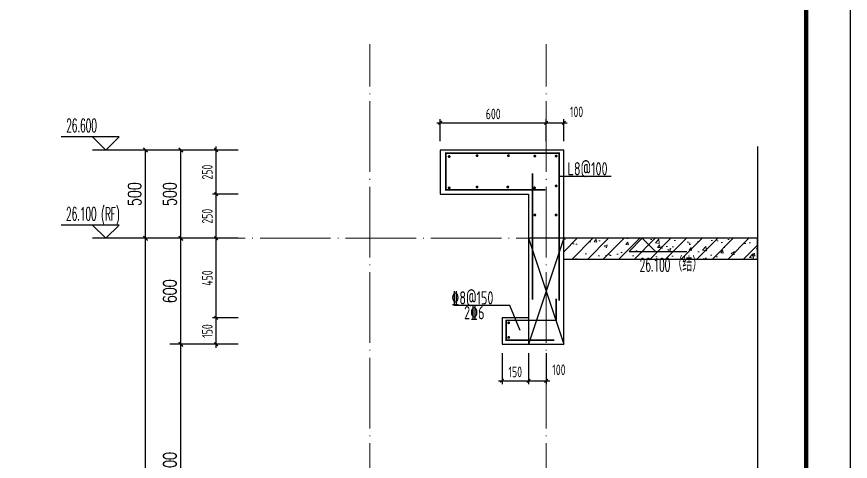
# Model space of a CAD drawing. Extents: x -1712635 to -854203, y -534641 to -21985.
# Drawn here: x -929001 to -924277, y -147753 to -145236 of the extents above; entities that cross this region are included whole.
import ezdxf

# ---------------------------------------------------------------- set-up
doc = ezdxf.new("R2010")
doc.units = 0
doc.header["$LTSCALE"] = 1000
doc.linetypes.add('DOTE', pattern=[2.42, 2, -0.2, 0.02, -0.2])
doc.layers.get('0').update_dxf_attribs({"linetype": 'CONTINUOUS'})
doc.layers.get('Defpoints').update_dxf_attribs({"linetype": 'CONTINUOUS'})
for name, color, linetype in [('DIM', 2, 'CONTINUOUS'), ('DIM_ELEV', 3, 'CONTINUOUS'), ('DIM_SYMB', 3, 'CONTINUOUS'), ('PUB_DIM', 3, 'CONTINUOUS'), ('PUB_TEXT', 2, 'CONTINUOUS'), ('REIN', 6, 'CONTINUOUS'), ('S-大样-砼线', 7, 'CONTINUOUS'), ('S-引出线', 40, 'CONTINUOUS'), ('TEXT', 2, 'CONTINUOUS'), ('WALL', 2, 'CONTINUOUS'), ('yichutu', 7, 'CONTINUOUS')]:
    doc.layers.add(name, color=color, linetype=linetype)
for name, color, linetype, lineweight in [('DOTE', 19, 'DOTE', 9), ('PUB_HATCH', 8, 'CONTINUOUS', 9), ('图框', 9, 'CONTINUOUS', 18)]:
    doc.layers.add(name, color=color, linetype=linetype, lineweight=lineweight)
doc.styles.add('_TCH_DIM', font='SIMPLEX.shx', dxfattribs={"width": 0.7, "bigfont": 'GBCBIG.shx'})
doc.styles.add('_TCH_DIM_T3', font='SIMPLEX', dxfattribs={"width": 0.705882, "bigfont": 'GBCBIG'})
doc.styles.add('TSSD_DIMENSION', font='Tssdeng.shx', dxfattribs={"width": 0.7, "bigfont": 'tssdchn.shx'})
doc.styles.add('TSSD_REIN', font='tssdeng.shx', dxfattribs={"width": 0.7, "height": 300, "bigfont": 'tssdchn.shx'})
doc.dimstyles.new('_TCH_ARCH&&25', dxfattribs={"dimtxt": 74.375, "dimasz": 25, "dimexe": 62.5, "dimexo": 75, "dimgap": 25, "dimtad": 1, "dimdec": 0, "dimzin": 0, "dimdsep": 46, "dimtxsty": '_TCH_DIM_T3', "dimblk": 'ARCHTICK', "dimcen": 0.09, "dimclrt": 7, "dimazin": 0, "dimtfac": 1, "dimtdec": 0, "dimtix": 1, "dimtmove": 2, "dimatfit": 3, "dimldrblk": 'ARCHTICK', "dimfxl": 0, "dimtolj": 1, "dimtzin": 0, "dimarcsym": 0})
doc.dimstyles.new('TSSD_20_20', dxfattribs={"dimtxt": 60, "dimasz": 20, "dimexe": 20, "dimexo": 50, "dimgap": 20, "dimtad": 1, "dimdec": 0, "dimzin": 0, "dimdsep": 46, "dimtxsty": 'TSSD_DIMENSION', "dimblk": 'ARCHTICK', "dimblk1": 'ARCHTICK', "dimblk2": 'ARCHTICK', "dimcen": 0, "dimdle": 20, "dimclrt": 7, "dimadec": 0, "dimazin": 0, "dimtfac": 1, "dimtdec": 0, "dimtix": 1, "dimtmove": 2, "dimatfit": 3, "dimfxl": 0, "dimtolj": 1, "dimtzin": 0, "dimarcsym": 0})

# ---------------------------------------------------------------- blocks, each defined once
blk = doc.blocks.new('GFDDDDRG')
at = {"layer": '图框'}
blk.add_lwpolyline([(923309.8, -107437), (923309.8, -159999.5), (893609.8, -159999.5), (893609.8, -107437)], close=True, dxfattribs=at)
blk.add_lwpolyline([(923309.8, -107437), (923309.8, -159999.5), (893609.8, -159999.5), (893609.8, -107437)], close=True, dxfattribs=at)
at = {"layer": '图框', "const_width": 50}
blk.add_lwpolyline([(894109.8, -159499.5), (922809.8, -159499.5), (922809.8, -108687), (894109.8, -108687)], close=True, dxfattribs=at)
blk = doc.blocks.new('yct-1051-594-26275-14850-25-1002.0')
at = {"layer": 'yichutu', "color": 7}
blk.add_lwpolyline([(0, 0), (0, 14850), (26275, 14850), (26275, 0)], close=True, dxfattribs=at)
blk = doc.blocks.new('_ArchTick')
at = {"color": 0, "const_width": 0.35}
blk.add_lwpolyline([(-0.5, -0.5), (0.5, 0.5)], dxfattribs=at)
blk = doc.blocks.new('*D3689')
at = {"layer": 'Defpoints', "color": 0}
for p in [(-926250.4, -147090.5), (-926100.4, -147090.5), (-926100.4, -147297)]:
    blk.add_point(p, dxfattribs=at)
at = {"layer": 'DIM', "color": 0, "lineweight": -2}
for p, q in [((-926250.4, -147140.5), (-926250.4, -147317)), ((-926100.4, -147140.5), (-926100.4, -147317)), ((-926270.4, -147297), (-926080.4, -147297))]:
    blk.add_line(p, q, dxfattribs=at)
at = {"layer": 'DIM', "color": 0, "lineweight": -2, "xscale": 20, "yscale": 20, "zscale": 20, "rotation": 180}
blk.add_blockref('_ArchTick', (-926250.4, -147297), dxfattribs=at)
at = {"layer": 'DIM', "color": 0, "lineweight": -2, "xscale": 20, "yscale": 20, "zscale": 20}
blk.add_blockref('_ArchTick', (-926100.4, -147297), dxfattribs=at)
at = {"layer": 'DIM', "color": 7, "insert": (-926175.4, -147247), "char_height": 60, "attachment_point": 5, "style": 'TSSD_DIMENSION'}
blk.add_mtext('\\A1;150', dxfattribs=at)
blk = doc.blocks.new('*D3690')
at = {"layer": 'Defpoints', "color": 0}
for p in [(-926100.4, -147090.5), (-926000.4, -147090.5), (-926000.4, -147297)]:
    blk.add_point(p, dxfattribs=at)
at = {"layer": 'DIM', "color": 0, "lineweight": -2}
for p, q in [((-926100.4, -147140.5), (-926100.4, -147317)), ((-926000.4, -147140.5), (-926000.4, -147317)), ((-926120.4, -147297), (-925980.4, -147297))]:
    blk.add_line(p, q, dxfattribs=at)
at = {"layer": 'DIM', "color": 0, "lineweight": -2, "xscale": 20, "yscale": 20, "zscale": 20, "rotation": 180}
blk.add_blockref('_ArchTick', (-926100.4, -147297), dxfattribs=at)
at = {"layer": 'DIM', "color": 0, "lineweight": -2, "xscale": 20, "yscale": 20, "zscale": 20}
blk.add_blockref('_ArchTick', (-926000.4, -147297), dxfattribs=at)
at = {"layer": 'DIM', "color": 7, "insert": (-925928, -147234.8), "char_height": 60, "attachment_point": 5, "style": 'TSSD_DIMENSION'}
blk.add_mtext('\\A1;100', dxfattribs=at)
blk = doc.blocks.new('*D3699')
at = {"layer": 'Defpoints', "color": 0}
for p in [(-926000.4, -145836.4), (-926600.4, -145990.5), (-926000.4, -145990.5)]:
    blk.add_point(p, dxfattribs=at)
at = {"layer": 'DIM', "color": 0, "lineweight": -2}
for p, q in [((-926620.4, -145836.4), (-925980.4, -145836.4)), ((-926600.4, -145940.5), (-926600.4, -145816.4)), ((-926000.4, -145940.5), (-926000.4, -145816.4))]:
    blk.add_line(p, q, dxfattribs=at)
at = {"layer": 'DIM', "color": 0, "lineweight": -2, "xscale": 20, "yscale": 20, "zscale": 20, "rotation": 180}
blk.add_blockref('_ArchTick', (-926600.4, -145836.4), dxfattribs=at)
at = {"layer": 'DIM', "color": 0, "lineweight": -2, "xscale": 20, "yscale": 20, "zscale": 20}
blk.add_blockref('_ArchTick', (-926000.4, -145836.4), dxfattribs=at)
at = {"layer": 'DIM', "color": 7, "insert": (-926300.4, -145786.4), "char_height": 60, "attachment_point": 5, "style": 'TSSD_DIMENSION'}
blk.add_mtext('\\A1;600', dxfattribs=at)
blk = doc.blocks.new('*D3700')
at = {"layer": 'Defpoints', "color": 0}
for p in [(-925900.4, -145836.4), (-926000.4, -145990.5), (-925900.4, -145990.5)]:
    blk.add_point(p, dxfattribs=at)
at = {"layer": 'DIM', "color": 0, "lineweight": -2}
for p, q in [((-926020.4, -145836.4), (-925880.4, -145836.4)), ((-926000.4, -145940.5), (-926000.4, -145816.4)), ((-925900.4, -145940.5), (-925900.4, -145816.4))]:
    blk.add_line(p, q, dxfattribs=at)
at = {"layer": 'DIM', "color": 0, "lineweight": -2, "xscale": 20, "yscale": 20, "zscale": 20, "rotation": 180}
blk.add_blockref('_ArchTick', (-926000.4, -145836.4), dxfattribs=at)
at = {"layer": 'DIM', "color": 0, "lineweight": -2, "xscale": 20, "yscale": 20, "zscale": 20}
blk.add_blockref('_ArchTick', (-925900.4, -145836.4), dxfattribs=at)
at = {"layer": 'DIM', "color": 7, "insert": (-925828, -145774.2), "char_height": 60, "attachment_point": 5, "style": 'TSSD_DIMENSION'}
blk.add_mtext('\\A1;100', dxfattribs=at)
blk = doc.blocks.new('*D3701')
at = {"layer": 'Defpoints', "color": 0}
for p in [(-927870.6, -145990.5), (-927696, -145990.5), (-927696, -146240.5)]:
    blk.add_point(p, dxfattribs=at)
at = {"layer": 'DIM', "color": 0, "lineweight": -2}
for p, q in [((-927870.6, -146260.5), (-927870.6, -145970.5)), ((-927746, -145990.5), (-927890.6, -145990.5)), ((-927746, -146240.5), (-927890.6, -146240.5))]:
    blk.add_line(p, q, dxfattribs=at)
at = {"layer": 'DIM', "color": 0, "lineweight": -2, "xscale": 20, "yscale": 20, "zscale": 20}
for p, rotation in [((-927870.6, -145990.5), 90), ((-927870.6, -146240.5), 270)]:
    blk.add_blockref('_ArchTick', p, dxfattribs=dict(at, rotation=rotation))
at = {"layer": 'DIM', "color": 7, "insert": (-927920.6, -146115.5), "char_height": 60, "attachment_point": 5, "rotation": 90, "style": 'TSSD_DIMENSION'}
blk.add_mtext('\\A1;250', dxfattribs=at)
blk = doc.blocks.new('*D3702')
at = {"layer": 'Defpoints', "color": 0}
for p in [(-927870.6, -146240.5), (-927696, -146240.5), (-927696, -146490.5)]:
    blk.add_point(p, dxfattribs=at)
at = {"layer": 'DIM', "color": 0, "lineweight": -2}
for p, q in [((-927870.6, -146510.5), (-927870.6, -146220.5)), ((-927746, -146240.5), (-927890.6, -146240.5)), ((-927746, -146490.5), (-927890.6, -146490.5))]:
    blk.add_line(p, q, dxfattribs=at)
at = {"layer": 'DIM', "color": 0, "lineweight": -2, "xscale": 20, "yscale": 20, "zscale": 20}
for p, rotation in [((-927870.6, -146240.5), 90), ((-927870.6, -146490.5), 270)]:
    blk.add_blockref('_ArchTick', p, dxfattribs=dict(at, rotation=rotation))
at = {"layer": 'DIM', "color": 7, "insert": (-927920.6, -146365.5), "char_height": 60, "attachment_point": 5, "rotation": 90, "style": 'TSSD_DIMENSION'}
blk.add_mtext('\\A1;250', dxfattribs=at)
blk = doc.blocks.new('*D3703')
at = {"layer": 'Defpoints', "color": 0}
for p in [(-927870.6, -146490.5), (-927696, -146490.5), (-927696, -146940.5)]:
    blk.add_point(p, dxfattribs=at)
at = {"layer": 'DIM', "color": 0, "lineweight": -2}
for p, q in [((-927746, -146490.5), (-927890.6, -146490.5)), ((-927870.6, -146960.5), (-927870.6, -146470.5)), ((-927746, -146940.5), (-927890.6, -146940.5))]:
    blk.add_line(p, q, dxfattribs=at)
at = {"layer": 'DIM', "color": 0, "lineweight": -2, "xscale": 20, "yscale": 20, "zscale": 20}
for p, rotation in [((-927870.6, -146490.5), 90), ((-927870.6, -146940.5), 270)]:
    blk.add_blockref('_ArchTick', p, dxfattribs=dict(at, rotation=rotation))
at = {"layer": 'DIM', "color": 7, "insert": (-927920.6, -146715.5), "char_height": 60, "attachment_point": 5, "rotation": 90, "style": 'TSSD_DIMENSION'}
blk.add_mtext('\\A1;450', dxfattribs=at)
blk = doc.blocks.new('*D3704')
at = {"layer": 'Defpoints', "color": 0}
for p in [(-927870.6, -146940.5), (-927696, -146940.5), (-927696, -147090.5)]:
    blk.add_point(p, dxfattribs=at)
at = {"layer": 'DIM', "color": 0, "lineweight": -2}
for p, q in [((-927870.6, -147110.5), (-927870.6, -146920.5)), ((-927746, -146940.5), (-927890.6, -146940.5)), ((-927746, -147090.5), (-927890.6, -147090.5))]:
    blk.add_line(p, q, dxfattribs=at)
at = {"layer": 'DIM', "color": 0, "lineweight": -2, "xscale": 20, "yscale": 20, "zscale": 20}
for p, rotation in [((-927870.6, -146940.5), 90), ((-927870.6, -147090.5), 270)]:
    blk.add_blockref('_ArchTick', p, dxfattribs=dict(at, rotation=rotation))
at = {"layer": 'DIM', "color": 7, "insert": (-927920.6, -147015.5), "char_height": 60, "attachment_point": 5, "rotation": 90, "style": 'TSSD_DIMENSION'}
blk.add_mtext('\\A1;150', dxfattribs=at)
blk = doc.blocks.new('*D3834')
at = {"layer": 'Defpoints', "color": 0}
for p in [(-928070.6, -147090.5), (-927770.6, -147090.5), (-927770.6, -148490.5)]:
    blk.add_point(p, dxfattribs=at)
at = {"layer": 'PUB_DIM', "color": 0, "lineweight": -2}
for p, q in [((-927845.6, -147090.5), (-928133.1, -147090.5)), ((-928070.6, -148490.5), (-928070.6, -147090.5)), ((-927845.6, -148490.5), (-928133.1, -148490.5))]:
    blk.add_line(p, q, dxfattribs=at)
at = {"layer": 'PUB_DIM', "color": 0, "lineweight": -2, "xscale": 25, "yscale": 25, "zscale": 25}
for p, rotation in [((-928070.6, -147090.5), 90), ((-928070.6, -148490.5), 270)]:
    blk.add_blockref('_ArchTick', p, dxfattribs=dict(at, rotation=rotation))
at = {"layer": 'PUB_DIM', "color": 7, "insert": (-928132.8, -147790.5), "char_height": 74.38, "attachment_point": 5, "rotation": 90, "style": '_TCH_DIM_T3'}
blk.add_mtext('\\A1;1400', dxfattribs=at)
blk = doc.blocks.new('*D3835')
at = {"layer": 'Defpoints', "color": 0}
for p in [(-928070.6, -146490.5), (-927770.6, -146490.5), (-927770.6, -147090.5)]:
    blk.add_point(p, dxfattribs=at)
at = {"layer": 'PUB_DIM', "color": 0, "lineweight": -2}
for p, q in [((-927845.6, -146490.5), (-928133.1, -146490.5)), ((-928070.6, -147090.5), (-928070.6, -146490.5)), ((-927845.6, -147090.5), (-928133.1, -147090.5))]:
    blk.add_line(p, q, dxfattribs=at)
at = {"layer": 'PUB_DIM', "color": 0, "lineweight": -2, "xscale": 25, "yscale": 25, "zscale": 25}
for p, rotation in [((-928070.6, -146490.5), 90), ((-928070.6, -147090.5), 270)]:
    blk.add_blockref('_ArchTick', p, dxfattribs=dict(at, rotation=rotation))
at = {"layer": 'PUB_DIM', "color": 7, "insert": (-928132.8, -146790.5), "char_height": 74.38, "attachment_point": 5, "rotation": 90, "style": '_TCH_DIM_T3'}
blk.add_mtext('\\A1;600', dxfattribs=at)
blk = doc.blocks.new('*D3836')
at = {"layer": 'Defpoints', "color": 0}
for p in [(-928070.6, -145990.5), (-927770.6, -145990.5), (-927770.6, -146490.5)]:
    blk.add_point(p, dxfattribs=at)
at = {"layer": 'PUB_DIM', "color": 0, "lineweight": -2}
for p, q in [((-927845.6, -145990.5), (-928133.1, -145990.5)), ((-928070.6, -146490.5), (-928070.6, -145990.5)), ((-927845.6, -146490.5), (-928133.1, -146490.5))]:
    blk.add_line(p, q, dxfattribs=at)
at = {"layer": 'PUB_DIM', "color": 0, "lineweight": -2, "xscale": 25, "yscale": 25, "zscale": 25}
for p, rotation in [((-928070.6, -145990.5), 90), ((-928070.6, -146490.5), 270)]:
    blk.add_blockref('_ArchTick', p, dxfattribs=dict(at, rotation=rotation))
at = {"layer": 'PUB_DIM', "color": 7, "insert": (-928132.8, -146240.5), "char_height": 74.38, "attachment_point": 5, "rotation": 90, "style": '_TCH_DIM_T3'}
blk.add_mtext('\\A1;500', dxfattribs=at)
blk = doc.blocks.new('*D3841')
at = {"layer": 'Defpoints', "color": 0}
for p in [(-928270.6, -146490.5), (-927770.6, -146490.5), (-927770.6, -149390.5)]:
    blk.add_point(p, dxfattribs=at)
at = {"layer": 'PUB_DIM', "color": 0, "lineweight": -2}
for p, q in [((-927845.6, -146490.5), (-928333.1, -146490.5)), ((-928270.6, -149390.5), (-928270.6, -146490.5)), ((-927845.6, -149390.5), (-928333.1, -149390.5))]:
    blk.add_line(p, q, dxfattribs=at)
at = {"layer": 'PUB_DIM', "color": 0, "lineweight": -2, "xscale": 25, "yscale": 25, "zscale": 25}
for p, rotation in [((-928270.6, -146490.5), 90), ((-928270.6, -149390.5), 270)]:
    blk.add_blockref('_ArchTick', p, dxfattribs=dict(at, rotation=rotation))
at = {"layer": 'PUB_DIM', "color": 7, "insert": (-928332.8, -147940.5), "char_height": 74.38, "attachment_point": 5, "rotation": 90, "style": '_TCH_DIM_T3'}
blk.add_mtext('\\A1;2900', dxfattribs=at)
blk = doc.blocks.new('*D3842')
at = {"layer": 'Defpoints', "color": 0}
for p in [(-928270.6, -145990.5), (-927770.6, -145990.5), (-927770.6, -146490.5)]:
    blk.add_point(p, dxfattribs=at)
at = {"layer": 'PUB_DIM', "color": 0, "lineweight": -2}
for p, q in [((-927845.6, -145990.5), (-928333.1, -145990.5)), ((-928270.6, -146490.5), (-928270.6, -145990.5)), ((-927845.6, -146490.5), (-928333.1, -146490.5))]:
    blk.add_line(p, q, dxfattribs=at)
at = {"layer": 'PUB_DIM', "color": 0, "lineweight": -2, "xscale": 25, "yscale": 25, "zscale": 25}
for p, rotation in [((-928270.6, -145990.5), 90), ((-928270.6, -146490.5), 270)]:
    blk.add_blockref('_ArchTick', p, dxfattribs=dict(at, rotation=rotation))
at = {"layer": 'PUB_DIM', "color": 7, "insert": (-928332.8, -146240.5), "char_height": 74.38, "attachment_point": 5, "rotation": 90, "style": '_TCH_DIM_T3'}
blk.add_mtext('\\A1;500', dxfattribs=at)
blk = doc.blocks.new('20210809.03562711')
at = {"layer": 'REIN', "const_width": 9}
for points in [[(87718.2, 67455), (87154.5, 67455), (87154.5, 67663.4), (87795.6, 67663.4), (87795.6, 66828.4)], [(87644.5, 66834), (87644.5, 67548.7)], [(87779.8, 66839.1), (87779.8, 66716.2), (87495.9, 66716.2), (87495.9, 66604.4), (87768.4, 66604.4)]]:
    blk.add_lwpolyline(points, dxfattribs=at)
at = {"layer": 'REIN', "const_width": 8}
for points in [[(87326.8, 67648.6, 1), (87334.8, 67648.6, 1)], [(87504.5, 67648.6, 1), (87512.5, 67648.6, 1)], [(87168.8, 67643.8, 1), (87176.8, 67643.8, 1)], [(87654.3, 67646.1, 1), (87662.3, 67646.1, 1)], [(87775, 67646.1, 1), (87783, 67646.1, 1)], [(87168.8, 67466.4, 1), (87176.8, 67466.4, 1)], [(87326.8, 67471.1, 1), (87334.8, 67471.1, 1)], [(87501.1, 67471.1, 1), (87509.1, 67471.1, 1)], [(87652.4, 67466.4, 1), (87660.4, 67466.4, 1)], [(87775, 67477.5, 1), (87783, 67477.5, 1)], [(87654.3, 67312.6, 1), (87662.3, 67312.6, 1)], [(87775, 67312.6, 1), (87783, 67312.6, 1)], [(87506.1, 66702.5, 1), (87514.1, 66702.5, 1)], [(87506.1, 66619.6, 1), (87514.1, 66619.6, 1)]]:
    blk.add_lwpolyline(points, format="xyb", close=True, dxfattribs=at)
at = {"layer": 'S-大样-砼线'}
for p, q in [((87622.4, 67180.9), (87822.4, 66580.9)), ((87822.4, 67180.9), (87622.4, 66580.9))]:
    blk.add_line(p, q, dxfattribs=at)
blk.add_lwpolyline([(87822.4, 67180.9), (87622.4, 67180.9), (87622.4, 66580.9), (87822.4, 66580.9)], close=True, dxfattribs=at)
at = {"layer": 'S-引出线'}
blk.add_line((87791.6, 67532.9), (88091.8, 67532.9), dxfattribs=at)
blk.add_lwpolyline([(87575.2, 66658.9), (87517.1, 66800.4), (87198.7, 66800.4)], dxfattribs=at)
at = {"layer": 'TEXT', "style": 'TSSD_REIN', "width": 0.7}
for s, p in [('L8@100', (87843.7, 67537)), ('%%1328@150', (87185.6, 66806.1)), ('2%%1326', (87257.5, 66722))]:
    blk.add_text(s, height=75, rotation=0, dxfattribs=at).set_placement(p)
blk = doc.blocks.new('20210902.15311021')
at = {"layer": 'DOTE', "color": 1, "linetype": 'DOTE', "ltscale": 0.2}
for p, q in [((88287.8, -133245.9), (88287.8, -113645.9)), ((89287.8, -133245.9), (89287.8, -113645.9)), ((90486.3, -114745.9), (87517.6, -114745.9))]:
    blk.add_line(p, q, dxfattribs=at)

msp = doc.modelspace()

# ---------------------------------------------------------------- hatches: boundary and pattern name
at = {"layer": 'PUB_HATCH'}
h = msp.add_hatch(dxfattribs=at)
h.set_pattern_fill('钢筋混凝土', color=256, scale=25, style=0)
h.set_pattern_definition([(45, (-1569657.01, 4552.52), (-44.194174, 44.194174), []), (50, (-1569657.01, 4552.52), (179.315046, -15.688034), [18.75, -206.25]), (355, (-1569657.01, 4552.52), (-34.687833, 188.048033), [15, -165]), (100.4514, (-1569642.07, 4551.21), (144.627345, 172.359886), [15.93505, -175.28553]), (46.1842, (-1569657, 4602.52), (266.81026, -41.37975), [28.125, -309.375]), (96.6356, (-1569634.78, 4599.07), (233.66568, 243.52947), [23.90257, -262.92825]), (351.1842, (-1569657, 4602.52), (233.66549, 243.52965), [22.5, -247.5]), (21, (-1569632.01, 4590.02), (149.226763, -100.654723), [18.75, -206.25]), (326, (-1569632.01, 4590.02), (60.828833, 181.28751), [15, -165]), (71.4514, (-1569619.58, 4581.63), (210.055657, 80.632624), [15.93505, -175.28553]), (37.5, (-1569657.01, 4552.52), (3.039964, 83.2234635), [0, -163, 0, -167.5, 0, -165.625]), (7.5, (-1569657.01, 4552.52), (65.767384, 98.602928), [0, -95.5, 0, -159.25, 0, -63.125]), (327.5, (-1569712.76, 4552.52), (133.455609, -5.638718), [0, -62.5, 0, -195, 0, -258.75]), (317.5, (-1569737.76, 4552.52), (145.796542, 25.026246), [0, -81.25, 0, -129.5, 0, -183.75])])
h.paths.add_polyline_path([(-925900.4, -146490.52), (-925900.4, -146610.52), (-924801.87, -146610.52), (-924801.87, -146490.52)])

# ---------------------------------------------------------------- linework, layer by layer
at = {"layer": 'DIM_ELEV'}
for p, q in [((-928420.59, -145915.52), (-928748.59, -145915.52)), ((-928495.59, -145990.52), (-928570.59, -145915.52)), ((-928495.59, -145990.52), (-928420.59, -145915.52)), ((-928070.59, -145990.52), (-928570.59, -145990.52)), ((-928420.59, -146415.52), (-928748.59, -146415.52)), ((-928495.59, -146490.52), (-928570.59, -146415.52)), ((-928495.59, -146490.52), (-928420.59, -146415.52)), ((-928070.59, -146490.52), (-928570.59, -146490.52))]:
    msp.add_line(p, q, dxfattribs=at)
at = {"layer": 'DIM_ELEV', "color": 3}
for p, q in [((-925455.34, -146490.52), (-925530.34, -146565.52)), ((-925455.34, -146490.52), (-925380.34, -146565.52)), ((-925530.34, -146565.52), (-925202.34, -146565.52))]:
    msp.add_line(p, q, dxfattribs=at)
at = {"layer": 'DIM_SYMB'}
msp.add_lwpolyline([(-924801.87, -145970.52), (-924801.87, -155602.39), (-924749.37, -155621.5), (-924854.37, -155640.01), (-924801.87, -155658.64), (-924801.87, -165290.52)], dxfattribs=at)
at = {"layer": 'WALL'}
for p, q in [((-925900.4, -145990.52), (-926600.4, -145990.52)), ((-926600.4, -145990.52), (-926600.4, -146240.52)), ((-925900.4, -146490.52), (-925900.4, -145990.52)), ((-926600.4, -146240.52), (-926100.4, -146240.52)), ((-926100.4, -146240.52), (-926100.4, -146490.52)), ((-926100.4, -146490.52), (-926100.4, -146640.52)), ((-924801.87, -146490.52), (-925900.4, -146490.52)), ((-924801.87, -146610.52), (-924801.87, -146490.52)), ((-926100.4, -146640.52), (-926100.4, -146640.52)), ((-926100.4, -146640.52), (-926100.4, -146940.15)), ((-924801.87, -146610.52), (-925900.4, -146610.52)), ((-925900.4, -147090.52), (-925900.4, -146610.52)), ((-926100.4, -146940.52), (-926250.4, -146940.52)), ((-926250.4, -146940.52), (-926250.4, -147090.52)), ((-926100.4, -146940.15), (-926100.4, -146940.52)), ((-926250.4, -147090.52), (-925900.4, -147090.52))]:
    msp.add_line(p, q, dxfattribs=at)

# ---------------------------------------------------------------- block references
at = {"xscale": 0.5, "yscale": 0.5, "zscale": 0.5}
msp.add_blockref('GFDDDDRG', (-1385931.4, -89164.01), dxfattribs=at)
at = {"layer": 'DOTE'}
msp.add_blockref('20210902.15311021', (-1015288.17, -31744.62), dxfattribs=at)
at = {"layer": 'S-大样-砼线'}
msp.add_blockref('20210809.03562711', (-1013722.78, -213671.15), dxfattribs=at)
at = {"layer": 'yichutu', "rotation": 270}
msp.add_blockref('yct-1051-594-26275-14850-25-1002.0', (-939126.51, -142882.49), dxfattribs=at)

# ---------------------------------------------------------------- texts
at = {"layer": 'DIM_ELEV', "color": 7, "style": '_TCH_DIM'}
for s, height, width, p in [('（结）', 84.397, 0.7, (-925284.39, -146678.04)), ('26.100', 74.375, 0.494118, (-925469.89, -146678.04))]:
    msp.add_text(s, height=height, dxfattribs=dict(at, width=width)).set_placement(p)
at = {"layer": 'PUB_TEXT', "style": '_TCH_DIM', "width": 0.494118}
for s, p in [('26.600', (-928719.69, -145889.27)), ('26.100', (-928721.09, -146389.27)), ('(RF)', (-928522.34, -146390.49))]:
    msp.add_text(s, height=74.375, dxfattribs=at).set_placement(p)

# ---------------------------------------------------------------- dimensions: what is measured, and where the dimension line sits
at = {"layer": 'DIM'}
for p1, p2, distance, picture, middle in [((-926600.4, -145990.52), (-926000.4, -145990.52), 154.16, '*D3699', (-926300.4, -145786.36)), ((-927695.98, -146240.52), (-927695.98, -145990.52), 174.61, '*D3701', (-927920.59, -146115.52)), ((-927695.98, -146490.52), (-927695.98, -146240.52), 174.61, '*D3702', (-927920.59, -146365.52)), ((-927695.98, -146940.52), (-927695.98, -146490.52), 174.61, '*D3703', (-927920.59, -146715.52)), ((-927695.98, -147090.52), (-927695.98, -146940.52), 174.61, '*D3704', (-927920.59, -147015.52)), ((-926250.4, -147090.51), (-926100.4, -147090.51), -206.45, '*D3689', (-926175.4, -147246.96))]:
    dim = msp.add_aligned_dim(p1=p1, p2=p2, distance=distance, dimstyle='TSSD_20_20', dxfattribs=at)
    dim.commit()
    dim.dimension.update_dxf_attribs({"geometry": picture, "text_midpoint": middle})
for base, p1, p2, picture, middle in [((-925900.4, -145836.36), (-926000.4, -145990.52), (-925900.4, -145990.52), '*D3700', (-925827.98, -145774.17)), ((-926000.4, -147296.96), (-926100.4, -147090.51), (-926000.4, -147090.51), '*D3690', (-925927.98, -147234.78))]:
    dim = msp.add_linear_dim(base=base, p1=p1, p2=p2, angle=360, dimstyle='TSSD_20_20', dxfattribs=at)
    dim.commit()
    dim.dimension.update_dxf_attribs({"geometry": picture, "text_midpoint": middle, "dimtype": 161})
at = {"layer": 'PUB_DIM'}
for p1, p2, distance, picture, middle in [((-927770.59, -146490.52), (-927770.59, -145990.52), 500, '*D3842', (-928332.78, -146240.52)), ((-927770.59, -146490.52), (-927770.59, -145990.52), 300, '*D3836', (-928132.78, -146240.52)), ((-927770.59, -149390.52), (-927770.59, -146490.52), 500, '*D3841', (-928332.78, -147940.52)), ((-927770.59, -147090.52), (-927770.59, -146490.52), 300, '*D3835', (-928132.78, -146790.51)), ((-927770.59, -148490.51), (-927770.59, -147090.52), 300, '*D3834', (-928132.78, -147790.51))]:
    dim = msp.add_aligned_dim(p1=p1, p2=p2, distance=distance, dimstyle='_TCH_ARCH&&25', dxfattribs=at)
    dim.commit()
    dim.dimension.update_dxf_attribs({"geometry": picture, "text_midpoint": middle})

doc.saveas('drawing.dxf')
